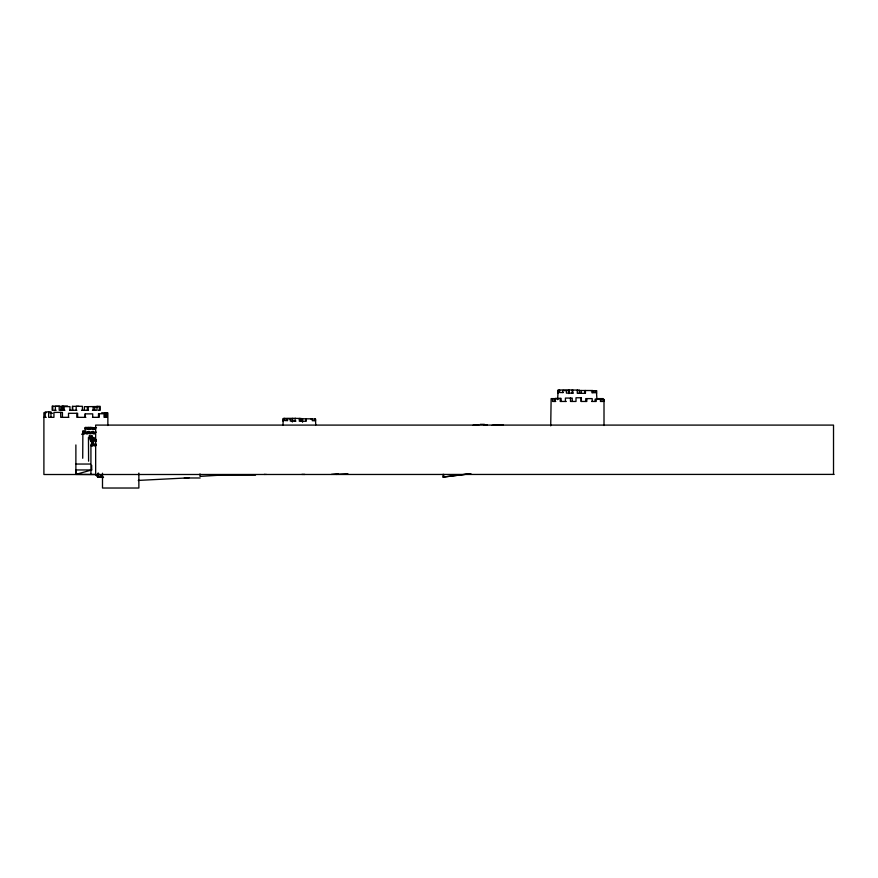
<?xml version="1.0" encoding="UTF-8"?>
<svg xmlns="http://www.w3.org/2000/svg" width="878" height="878" viewBox="0 0 878 878"><rect width="100%" height="100%" fill="white"/><g stroke="black" fill="none" stroke-linecap="round" stroke-linejoin="round"><path stroke-width="1.32" d="M98.512 473.198L98.49 477.27L100.882 477.215L97.897 477.237L97.919 473.165M98.49 477.27L101.135 477.391L101.157 474.669M89.347 435.839L89.962 436.805L92.563 436.805L91.96 435.839L89.347 435.839L89.282 438.737L88.458 437.431L88.59 461.18M89.962 436.805L90.544 440.756L90.621 437.54L93.233 437.54L93.694 440.504M90.621 437.54L91.356 442.051L91.422 439.274L94.089 439.274L94.539 439.988L91.861 439.988L91.422 439.274M91.861 439.988L91.795 442.764L92.135 443.302L92.201 440.591L93.079 444.817L93.145 441.788L93.573 442.468M91.916 437.771L91.96 435.839M75.881 444.937L75.881 474.394L91.685 469.96L91.685 465.23M443.039 474.35L443.039 477.083L470.257 473.703M443.039 477.083L470.937 473.703M331.39 474.394L338.107 473.659M336.197 474.405L347.864 473.692M219.687 475.185L200.008 476.403L200.008 473.911M101.135 477.391L103.483 477.259M264.278 474.405L264.86 474.405M265.639 474.405L266.221 474.405M563.369 389.975L572.774 389.975L572.774 393.048M559.297 390.436L557.815 390.436L557.815 393.377M562.633 390.567L569.317 390.567L569.317 393.124M579.03 390.501L592.771 390.512L592.771 392.685M591.015 390.71L596.524 390.71M591.728 390.853L596.7 390.853L596.7 393.157M563.325 392.532L559.593 392.532L559.593 390.008M591.728 392.685L595.646 392.685L595.646 390.853M573.235 393.124L566.42 393.124L566.42 390.567M596.524 393.157L596.963 399.534M597.94 398.612L603.098 398.612M554.841 398.919L558.529 398.919M555.752 401.455L552.547 401.455L552.547 398.612M566.288 401.455L560.208 401.455L560.208 398.382M591.553 401.455L596.206 401.455L596.206 399.15M67.507 406.031L61.756 406.031L61.756 410.267M59.342 406.229L52.164 406.163L52.164 410.267M78.943 406.349L72.38 406.349L72.38 410.267M96.745 406.349L100.213 406.349L100.213 410.267L98.325 410.267M97.897 406.547L84.387 406.679L84.387 410.267M56.126 410.267L52.801 410.267L52.801 406.163M64.928 410.267L59.199 410.267L59.199 406.349M69.779 410.267L76.869 410.267M81.533 410.267L88.568 410.267M92.399 410.267L96.997 410.267L96.997 406.865M46.293 412.715L43.9 412.715L43.9 474.515L834.1 474.394M101.694 412.781L107.862 412.901L107.862 425.512M50.156 413.297L52.592 413.297M43.9 417.335L46.293 417.335M68.813 417.335L60.714 417.335L60.714 412.397M85.879 417.335L76.836 417.335L76.836 413.297M92.475 417.335L99.17 417.335L99.17 413.747M287.732 418.345L295.579 418.345M287.49 418.751L283.089 418.751L283.089 421.308M287.117 418.872L292.692 418.872L292.692 421.089M299.047 418.806L312.272 418.817L312.272 420.705L314.664 420.705L314.664 419.113M310.801 418.982L315.553 419.113L315.553 421.111M287.699 420.573L284.582 420.573L284.582 418.378M295.963 421.089L290.278 421.089L290.278 418.872M480.211 424.348L484.48 424.348M494.303 424.656L498.353 424.656M483.778 424.853L487.18 424.853M499.319 424.908L503.423 424.908M473.066 425.204L478.719 425.204M492.042 425.314L497.837 425.314M87.021 427.454L92.442 427.498L92.442 429.265M86.922 427.707L85.133 427.707L85.067 429.298M86.768 427.773L89.04 427.773L89.04 429.166M91.63 427.74L96.481 427.751M87.701 428.848L85.737 428.848L85.737 427.465M95.526 429.046L94.385 429.046L94.385 427.74M85.715 430.791L82.861 430.791L82.861 434.193L81.577 434.193M82.861 432.141L84.123 432.141M96.306 432.141L94.626 432.141L94.626 433.688M84.123 432.305L85.693 432.305M82.861 433.688L82.719 458.272M84.859 433.688L83.344 433.688L83.344 432.141M91.136 438.363L93.748 438.363M94.923 439.461L96.218 439.461M95.559 440.855L93.727 440.855L93.727 439.483M96.218 441.173L95.889 439.79L93.167 439.713L93.167 441.316L93.277 439.483L94.725 439.483L94.692 440.855M92.234 444.323L93.639 444.323M92.914 445.706L90.928 445.706L90.928 474.394M75.881 464.045L90.368 464.045M91.685 469.96L75.749 469.96L75.749 474.394M218.6 475.185L255.531 475.141M188.386 477.83L189.011 477.83L138.252 480.42L138.867 480.42M184.303 477.983L200.162 477.983M301.834 474.394L304.885 474.427M97.897 477.237L95.274 474.427M99.346 474.394L103.505 477.566M93.99 437.431L96.13 440.855M833.518 474.394L833.518 425.095L95.658 425.095L95.658 474.394M604.009 425.501L604.009 399.457L600.804 399.457L600.804 401.455M603.845 399.457L603.845 401.455M603.098 399.457L603.098 401.455L600.442 401.455L600.442 399.15L595.141 399.15L595.141 401.455M592.2 401.455L592.2 398.612L585.747 398.612L585.747 401.455M586.8 398.612L586.8 401.455L581.049 401.455L581.049 397.767M585.439 390.512L585.439 393.311L577.285 393.311L577.285 390.062M585.033 390.501L585.033 392.905M581.368 401.455L581.368 397.767L576.001 397.767L576.001 401.455L570.47 401.455L570.47 398.074M581.115 390.501L581.115 393.124M579.315 393.311L579.315 390.062L572.193 390.062L572.193 393.124M572.226 401.455L572.226 398.074L565.421 398.074L565.421 401.455M568.9 389.975L568.9 393.574M562.633 392.532L562.732 390.008L558.156 390.008L557.607 399.644M561.108 401.455L561.108 398.382L555.346 398.382L555.346 401.455M554.841 401.455L554.841 398.612L551.132 398.612L550.726 425.841M554.303 398.612L554.303 401.455M443.719 474.35L443.719 477.083M315.773 424.82L315.4 418.982M306.148 418.817L306.148 421.253L299.343 421.253L299.343 418.422M305.807 418.806L305.807 420.902M302.537 418.806L302.537 422.241M301.033 421.253L301.033 418.422L295.096 418.422L295.096 421.089M292.352 418.345L292.352 422.011M287.117 420.573L287.194 418.378L283.374 418.378L282.925 425.402M138.867 473.077L138.867 488.025L102.496 488.025L102.496 473.231M107.017 412.901L107.017 417.335L104.054 417.335L104.054 413.747L98.49 413.747L98.49 417.335M105.678 412.901L105.678 417.335M105.009 412.781L105.009 417.335M99.401 410.267L99.401 406.865L94.725 406.865L94.725 410.267M95.57 445.706L95.845 443.862L95.845 445.706L93.924 445.706L93.924 444.027M95.098 427.74L95.098 429.046M94.978 432.141L94.978 433.688L93.024 433.688L93.024 431.68M94.517 427.751L94.517 429.265L91.751 429.265L91.751 427.498M94.209 445.706L94.209 444.027L91.06 444.158L91.06 445.706M93.178 406.613L93.178 410.267M93.046 427.74L93.046 429.88M93.134 433.688L93.134 431.68L91.312 431.68L91.312 433.688L89.435 433.688L89.435 431.844M92.695 417.335L92.695 413.867L85.078 413.867L85.078 417.335M92.388 444.027L92.388 445.706M92.058 444.158L92.058 445.706M91.499 444.158L91.499 445.706M90.368 427.498L90.368 429.166L88.052 429.166L88.052 427.773M90.215 427.454L90.215 429.122M90.017 427.498L90.017 429.166M90.028 433.688L90.028 431.844L87.712 431.844L87.712 433.688M88.897 427.454L88.897 429.737M88.206 406.613L88.206 410.267M88.272 427.454L88.272 428.848M88.009 431.844L88.009 433.688L85.945 433.688L85.945 432.02M87.372 406.613L87.372 410.267M86.768 428.848L86.801 427.465L85.243 427.465L85.243 429.298M86.253 433.688L86.253 432.02L84.299 432.02L84.299 433.688M85.353 413.867L85.353 417.335M83.937 432.141L83.937 433.688M82.411 410.267L82.411 406.294L76.188 406.294L76.188 410.267M77.626 417.335L77.626 413.297L68.517 413.297L68.517 417.335M72.676 406.349L72.676 410.267M69.966 410.267L69.966 406.613L64.171 406.613L64.171 410.267M62.964 406.031L62.964 410.267M62.437 417.335L62.437 412.397L53.942 412.397L53.942 417.335L48.663 417.335L48.663 411.881M60.845 410.267L60.845 406.349L55.38 406.349L55.38 410.267M50.968 417.335L50.968 411.881L45.239 411.881L45.239 417.335M95.823 474.504A97.996 1.01 0.2 0 1 75.815 474.394"/></g></svg>
